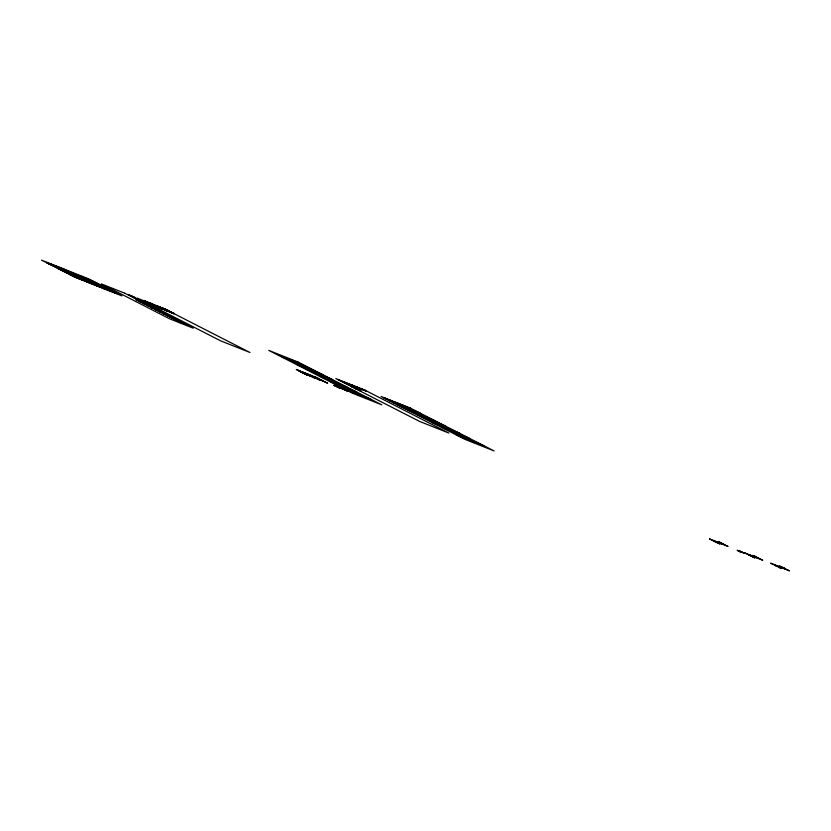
<?xml version="1.0" encoding="UTF-8"?>
<svg xmlns="http://www.w3.org/2000/svg" width="831" height="831" viewBox="0 0 831 831"><rect width="100%" height="100%" fill="white"/><g stroke="black" fill="none" stroke-linecap="round" stroke-linejoin="round"><path stroke-width="1.25" d="M333.927 385.293L341.042 388.503L334.02 385.335M342.31 388.815L340.43 387.88L348.199 391.339L345.197 390.092L346.579 390.643M352.032 385.47L352.843 385.792M388.399 399.825L388.835 400.002M356.343 387.194L357.444 387.63M365.682 390.902L366.44 391.204M343.847 382.218L339.993 380.515M347.285 383.465L348.386 384.026L344.533 382.322M52.696 265.39L66.511 270.875L61.349 268.133M71.102 272.921L57.308 267.437L64.008 271.02L61.214 269.971M71.227 273.628L87.38 280.151L82.498 277.637M80.399 277.055L64.288 270.542L72.141 274.5M91.971 282.197L78.197 276.733L89.686 282.654M85.136 279.818L98.951 285.303L93.415 282.374M101.226 285.957L100.374 285.469M84.991 279.102L79.506 276.183M154.711 305.07L150.214 303.055L157.215 306.359M166.927 309.921L162.44 307.969M133.583 296.812L128.358 294.735L133.386 296.999L131.547 296.054M166.667 309.932L169.119 310.96L162.876 308.145M47.855 262.928L48.53 263.25M48.697 263.323L51.667 264.59M52.623 264.819L53.277 265.131M53.444 265.203L55.199 265.993M54.472 265.619L56.425 266.387M57.36 266.699L58.035 267.021M58.201 267.094L60.434 267.987M61.629 268.351L63.582 269.13L62.855 268.756M64.61 269.535L63.291 268.901M65.42 269.919L64.776 269.608M134.456 297.321L135.048 297.55L133.5 296.833M155.272 305.642L160.456 307.823M159.386 307.273L168.464 311.054M167.488 310.503L174.126 313.516L171.674 312.498M50.462 264.102L52.706 265.027L49.808 263.552M54.763 265.847L56.695 266.616L54.555 265.432M70.251 271.997L68.609 271.373M149.985 303.71L143.95 300.926M159.77 307.647L152.364 304.707L153.382 305.237M160.175 307.75L162.211 308.561M168.984 311.261L164.59 309.568L165.608 310.088M171.986 312.508L165.577 309.516M48.884 263.759L49.673 264.092M49.839 264.165L52.644 265.224M68.589 271.446L70.542 272.225M71.518 272.61L69.814 271.851M72.38 273.015L71.736 272.703M82.799 277.118L79.901 275.965L80.815 276.484M84.336 277.731L87.234 278.884M91.992 280.764L89.094 279.621L90.008 280.13M138.403 299.274L137.821 299.035L139.857 300.012L136.076 298.609M152.302 304.821L148.967 303.544L154.587 306.068M153.101 305.174L161.775 308.966L159.739 308.156M159.448 307.647L164.517 309.672M165.327 310.025L174.001 313.817L171.955 313.007M77.501 275.321L75.268 274.313L80.451 277.055M78.519 275.726L76.764 274.947M80.981 276.557L81.656 276.879M81.822 276.952L85.822 278.655M86.258 278.707L88.013 279.496M87.286 279.123L89.519 280.12L87.369 278.936M90.174 280.203L90.849 280.525M91.015 280.598L95.014 282.311L92.127 280.826M164.455 309.87L166.449 310.659L156.311 305.476L161.505 307.761L159.51 306.971L160.58 307.522M79.34 276.11L78.685 275.799M88.252 279.725L91.15 280.878M95.908 282.769L92.999 281.616L93.924 282.135M165.192 310.327L166.813 310.919M85.437 278.8L82.227 277.409L84.45 278.416L83.723 278.042M86.289 279.206L85.645 278.894M89.343 280.327L90.008 280.639M90.174 280.712L91.929 281.491M91.202 281.117L93.155 281.896M94.09 282.208L94.755 282.53M94.931 282.602L97.165 283.485M142.433 301.331L137.208 299.253L142.236 301.518L140.397 300.583M143.306 301.85L143.898 302.079L142.35 301.362M91.119 281.273L89.177 280.504L94.36 283.246L80.545 277.772L86.05 280.691M91.483 281.356L93.425 282.125L91.285 280.94M99.813 284.773L96.988 283.537M58.399 268.392L59.053 268.704M59.219 268.777L61.452 269.67M89.457 280.733L91.41 281.512M92.386 281.896L90.683 281.138M93.249 282.301L92.605 281.989M97.996 284.202L98.671 284.524M147.253 303.793L146.672 303.564L148.707 304.541L141.55 301.487L144.823 303.076M384.005 397.779L390.113 400.563L388.461 399.908M388.544 399.576L394.652 402.37L393.364 401.809M406.671 406.785L411.241 408.79L409.517 408.104M60.985 269.556L63.218 270.48M98.079 284.368L96.136 283.6L101.32 286.331L87.504 280.868L93.01 283.786M98.837 284.597L102.836 286.311L99.949 284.825M352.354 385.293L358.462 388.077L356.811 387.423M356.883 387.09L365.36 390.767M361.423 388.898L365.993 390.902L364.258 390.206M384.826 398.236L388.004 399.545M389.355 400.043L393.634 401.913M393.894 401.84L397.021 403.253M395.92 402.692L397.82 403.575M398.413 403.648L401.591 404.957M402.952 405.445L407.232 407.315M60.258 269.566L61.047 269.898M65.348 271.488L66.002 271.799M66.168 271.872L69.139 273.129L68.412 272.755M96.417 283.828L98.37 284.597M100.208 285.397L99.554 285.085M141.208 301.757L135.993 299.69L138.912 301.113M350.661 384.805L352.396 385.491L348.241 383.693M356.696 387.329L353.591 385.927M396.875 403.253L398.226 403.741M406.151 406.889L408.25 407.772M410.472 408.655L411.823 409.153M70.178 273.576L67.934 272.651M72.307 274.573L72.962 274.884M142.101 302.276L142.662 302.505L139.192 301.009L141.031 301.954L139.691 301.476M146.214 303.647L144.885 303.107M343.213 382.021L350.09 385.22L347.992 384.338M347.753 383.818L349.404 384.473L343.296 381.689L343.972 382.094M351.627 385.366L352.978 385.854M361.34 389.23L362.991 389.884M365.225 390.767L366.564 391.256M389.23 400.324L395.338 403.108L393.686 402.453M63.063 270.916L84.149 279.87L80.088 278.063M68.89 273.337L71.788 274.479M73.128 274.968L77.127 276.671L71.196 273.638M107.157 288.482L106.513 288.18M344.792 382.894L349.072 384.763M69.97 273.918L70.645 274.24M70.812 274.313L73.045 275.206M79.267 277.668L79.921 277.98M145.477 303.938L144.916 303.72L146.931 304.686L142.88 303.138M142.714 303.055L139.805 301.632L143.919 303.429M86.216 280.764L86.871 281.075M87.037 281.148L89.281 282.041M149.715 306.172L150.276 306.4L143.607 303.585L146.526 305.008M351.825 386.664L351.108 386.301L355.71 388.254L353.975 387.568L355.076 388.129M74.343 276.349L73.315 275.944L75.621 276.952L74.229 276.245M79.537 278.468L76.639 277.315L77.553 277.824M84.284 280.348L81.386 279.195L82.3 279.715M93.176 283.859L93.83 284.171M93.996 284.244L96.24 285.137M104.789 288.43L102.327 287.505M106.669 289.178L109.567 290.331M114.346 292.232L111.447 291.079L112.362 291.598M147.305 305.372L153.486 308.104M351.949 386.716L356.281 388.617M397.197 404.614L406.515 409.008L404.417 408.125M72.401 275.767L73.19 276.1M73.357 276.172L78.613 278.53L77.584 278.125M77.73 277.907L79.547 278.956M78.561 278.292L80.316 279.071M79.579 278.697L81.531 279.476M82.466 279.787L83.142 280.109M83.308 280.182L85.551 281.075M90.506 283.039L89.852 282.727M102.992 287.869L103.646 288.191M103.813 288.264L105.568 289.043M104.841 288.669L107.074 289.676L104.924 288.492M107.76 289.77L108.425 290.092M108.591 290.164L110.346 290.943M109.619 290.57L111.842 291.567L109.702 290.393M112.538 291.671L113.203 291.982M113.369 292.065L114.678 292.699M79.869 278.936L81.812 279.704L79.662 278.52M87.317 281.886L85.375 281.117M91.607 283.641L89.364 282.748L90.101 283.122M94.1 284.607L94.776 284.929M94.942 285.002L97.175 285.895M100.136 286.955L100.79 287.266M100.956 287.339L104.955 289.043L99.024 286.009L112.86 291.494L107.334 288.565M150.328 306.951L147.409 305.528M401.217 406.681L405.497 408.551M156.436 309.548L151.221 307.47L154.14 308.893M355.969 388.794L360.249 390.663M154.919 309.267L156.249 309.734L154.41 308.8M157.329 310.067L157.89 310.285L156.363 309.579M359.169 390.238L361.256 391.11L355.149 388.326L355.834 388.731M160.705 311.729L160.144 311.5L162.159 312.477L155.023 309.423L157.942 310.846M164.933 313.952L165.504 314.18L158.108 310.919M163.977 313.464L162.024 312.685L163.863 313.63L162.533 313.152M161.744 312.788L158.835 311.365M168.319 315.624L167.748 315.396L169.773 316.362L166.086 314.991M165.556 314.731L162.637 313.308L166.751 315.105M172.547 317.847L173.108 318.076L166.449 315.261L169.358 316.684M170.137 317.047L176.317 319.779M173.16 318.626L170.251 317.203M179.267 321.223L174.053 319.146L176.972 320.579M177.751 320.943L179.091 321.42L177.252 320.475M180.161 321.742L180.722 321.961L179.205 321.254M183.537 323.404L182.976 323.176L184.991 324.152L177.865 321.098L180.774 322.521M299.274 370.657L296.272 369.463L301.269 371.665L299.409 370.719M304.987 372.922L301.996 371.737L306.172 373.618M310.887 375.269L307.896 374.085L315.344 377.949M316.611 377.544L313.609 376.35L317.795 378.23M301.227 372.059L298.724 370.844L301.996 372.143M310.399 375.82L304.852 373.285L311.521 376.318M310.981 375.612L316.144 377.98M301.933 372.34L304.323 373.41M312.872 376.682L313.453 376.91M314.149 377.191L316.954 378.479M322.625 380.681L317.078 378.136L323.737 381.169M305.185 374.085L302.619 372.89L307.875 375.155L305.891 374.365M313.287 377.305L308.727 375.321L315.427 378.313L313.391 377.503M318.107 379.216L320.101 380.006L314.845 377.752L319.135 379.736M325.513 382.156L320.953 380.172L327.653 383.174L325.617 382.364M337.012 386.727L334.997 385.875M343.286 389.251L340.97 388.129M306.629 374.823L308.249 375.415M318.855 379.674L320.465 380.266M720.519 542.674L718.296 541.677L723.469 544.409M781.742 566.991L779.353 565.921M722.357 543.464L721.703 543.152M784.506 568.259L780.693 566.462M757.675 557.653L758.256 557.881M784.952 568.487L784.371 568.259L789.45 570.855L775.23 565.205L781.784 568.56L779.333 567.531M709.674 538.945L723.396 544.398M740.764 551.452L740.068 551.182L741.169 551.691M714.286 541.002L728.018 546.455L722.523 543.536M741.792 551.95L742.363 552.22M738.686 551.14L740.338 551.857M775.115 565.527L775.697 565.755M715.325 541.937L715.979 542.248M716.145 542.321L720.134 544.014L714.213 540.991M740.338 551.909L741.21 552.272L738.697 550.995M753.946 557.445L743.922 552.553L758.142 558.203L753.063 555.596M780.662 568.061L770.617 563.158L784.838 568.799L779.758 566.202M337.438 386.633L338.269 387.007M343.941 389.22L344.772 389.583M338.768 387.63L338.03 387.298M339.723 387.88L337.666 386.986L338.83 387.526M345.925 390.466L344.657 389.874M397.54 403.461L393.489 401.591M345.665 390.196L342.33 388.825M398.371 404.604L395.494 403.326L409.205 409.299L410.607 411.075L427.996 418.419L414.378 412.415L412.976 410.639L396.803 403.752M395.587 403.44L393.032 402.412M296.47 362.077L292.013 360.332M296.605 362.171L323.207 374.999L322.553 374.719M292.117 360.384L292.751 360.602M421.784 416.57L417.255 414.804M291.525 360.332L287.079 358.597M291.66 360.425L318.273 373.254M287.183 358.649L287.806 358.867M286.591 358.597L282.145 356.863M286.726 358.691L298.329 363.739L299.721 365.526M282.249 356.904L284.701 357.891M322.428 374.646L306.951 368.008L305.548 366.232L294.475 361.246M455.315 432.224L452.625 431.029L468.933 438.072L470.336 439.859M317.619 372.984L318.19 373.223M313.744 371.415L317.494 372.911M320.683 374.459L316.102 372.558L316.943 372.974M447.774 429.544L445.094 428.349L461.402 435.392L462.805 437.179M315.749 372.714L311.303 370.979M315.884 372.807L327.476 377.866L328.879 379.642M311.396 371.031L313.858 372.018M306.462 369.286L308.914 370.273M347.337 387.35L331.164 380.39L329.772 378.614L318.699 373.628M342.06 385.148L342.798 385.491M342.902 385.542L344.699 386.135M342.403 385.605L326.23 378.656L324.828 376.879L313.754 371.893M337.968 383.797L339.765 384.389M344.896 386.841L340.45 385.096M345.031 386.934L356.624 391.983L358.026 393.769M337.469 383.87L323.945 377.908L322.542 376.121L306.359 369.244M340.544 385.148L342.995 386.135M332.93 382.011L321.296 376.921L319.893 375.134L308.82 370.159M333.023 382.063L334.831 382.655M339.952 385.096L337.968 384.275L351.69 390.248L353.092 392.024L366.616 397.987M340.845 385.553L340.056 385.148M338.061 384.389L335.506 383.361M335.018 383.361L333.034 382.53L346.756 388.503L348.147 390.29L361.672 396.252M335.153 383.455L335.911 383.818M333.127 382.655L330.572 381.616M367.115 397.924L368.912 398.506M357.237 394.445L359.044 395.037M150.878 307.221L154.545 308.581L152.53 307.615M780.257 567.033L781.68 567.708M754.309 555.929L762.754 560.25L748.544 554.609L755.067 557.944L752.606 556.915M754.029 555.866L755.057 556.396L752.689 555.337M753.561 556.438L754.475 556.895M740.473 551.41L743.922 553.072L737.118 550.288L739.029 551.317M719.802 542.311L721.079 542.872M709.601 538.935L715.159 541.854M410.607 408.665L402.142 404.988L402.817 405.393M401.924 405.258L403.71 405.975L397.602 403.18L398.288 403.586M388.513 399.618L389.23 399.981M393.219 402.09L394.32 402.661L390.466 400.947M389.199 400.365L389.916 400.729M400.324 406.027L399.233 405.466L400.958 406.151L396.387 404.146L397.073 404.552M383.974 397.82L384.691 398.184M400.365 406.255L401.082 406.619M360.883 388.866L361.984 389.427L358.119 387.724M356.852 387.132L357.569 387.495M352.323 385.335L353.04 385.698M349.062 384.119L351.762 385.366M344.865 382.675L338.757 379.881L339.443 380.286M343.951 382.468L344.657 382.831M316.736 377.596L319.384 378.946M318.907 378.915L320.267 379.549M311.023 375.332L312.892 376.287L311.012 375.539L311.521 375.799M313.318 376.692L314.139 377.118M316.538 378.261L317.66 378.957M305.122 372.984L307.761 374.334M306.681 374.064L308.041 374.698M301.009 371.623L303.917 373.129M300.552 371.623L302.983 372.87M304.728 373.732L306.909 374.885M172.879 313.329L167.301 310.825M161.92 308.052L163.343 308.8M164.652 309.371L167.8 311.023M165.473 310.389L158.544 306.951M153.351 304.655L156.768 306.4M156.238 306.203L147.16 302.422L148.23 302.962M160.653 308.478L154.722 305.766M152.426 304.52L154.732 305.6M148.365 302.661L147.295 302.12L149.279 302.91L144.085 300.625L154.223 305.798L152.229 305.008L153.257 305.538M149.694 303.201L151.117 303.938M136.814 298.755L132.7 296.958L135.972 298.558M137.115 298.973L137.738 299.222M175.362 319.291L177.387 320.257L173.336 318.699M144.23 303.668L144.833 303.897M146.796 304.904L148.645 305.85M151.844 307.563L152.447 307.792M159.459 311.448L160.061 311.687M167.062 315.344L167.665 315.572M169.638 316.58L171.477 317.525M174.676 319.239L175.279 319.468M182.29 323.134L182.893 323.363L180.94 322.594M96.032 282.831L98.931 284.306M105.038 287.464L105.89 287.9M114.47 292.294L116.34 293.239M103.387 286.84L105.319 287.692L104.592 287.318M115.125 292.844L114.387 292.47L116.33 293.322M96.884 283.61L97.829 284.129M103.366 286.924L108.279 289.427L94.454 283.963L99.969 286.882M97.632 284.233L98.931 284.804M101.205 285.968L105.932 288.388L92.116 282.914L97.996 285.957L93.02 284.015L93.934 284.534M82.934 277.18L86.092 278.634M88.221 279.725L89.177 280.244M106.638 289.178L107.594 289.697M83.588 277.731L84.793 278.208M86.455 279.278L92.023 282.197M103.189 288.232L103.927 288.606M72.546 273.087L78.104 276.006M95.762 285.033L98.941 286.705M85.105 279.829L91.046 282.862L88.803 281.938L90.008 282.415M96.708 285.791L97.913 286.269M65.587 269.992L73.492 273.96L59.655 268.486L65.182 271.405M90.672 283.111L91.597 283.755M59.302 267.322L62.2 268.808L60.258 268.029M73.543 274.677L79.101 277.596M89.655 282.976L64.423 271.695M56.248 266.107L57.194 266.626M71.923 274.542L74.811 276.027L72.868 275.248M68.859 273.326L69.804 273.846M46.744 262.336L47.689 262.856M63.073 270.594L58.045 268.434L60.092 269.493M58.232 268.32L46.671 262.627L48.717 263.687M62.117 270.304L63.53 271.02L61.297 270.106L62.979 271.041M70.157 274.635L72.235 275.695M73.554 276.37L75.631 277.429M483.819 445.686L467.687 438.872L466.295 437.085L455.222 432.099M481.222 444.606L478.531 443.557M476.288 443.006L460.156 436.192L458.754 434.405L447.68 429.43M473.691 441.926L459.034 435.839L457.642 434.052L441.323 427.009L442.123 427.394M472.517 441.666L471.759 441.24M469.92 440.586L456.396 434.852L454.993 433.065L443.92 428.09M452.074 430.624L435.943 423.81L434.551 422.023L423.478 417.048M449.478 429.544L434.831 423.457L433.429 421.681L421.681 416.352M448.314 429.284L447.597 429.014M445.717 428.204L432.182 422.47L430.78 420.683L419.707 415.708M438.591 424.797L437.189 423.021L421.016 416.144M431.009 419.728L442.082 424.703L443.484 426.49L459.74 433.481L446.122 427.477L444.73 425.701L428.412 418.647L429.212 419.032M423.478 416.757L399.254 404.666M421.494 415.822L407.969 410.088L406.567 408.301M406.785 407.346L417.858 412.321L419.26 414.108L435.527 421.099L421.909 415.095L420.507 413.319L404.198 406.266L404.998 406.65M371.509 399.597L355.377 392.772L353.975 390.996L342.902 386.01M367.011 397.872L366.222 397.467M363.978 396.771L350.443 391.037L349.041 389.251M357.133 394.393L345.509 389.292L344.107 387.516M337.864 383.756L337.074 383.34M333.813 381.387L332.41 379.601L320.787 374.511M313.651 371.374L302.017 366.274L300.614 364.487L289.541 359.511M313.204 371.353L297.083 364.529L295.68 362.752L284.607 357.766M310.617 370.273L307.917 369.224M88.398 278.759L41.55 260.145L75.05 277.274L121.897 295.888L88.398 278.759M124.785 293.208L101.361 283.901L169.753 318.875L193.176 328.172L124.785 293.208M166.262 309.683L136.98 298.049L220.724 340.876L249.996 352.5L166.262 309.683M298.028 362.025L268.745 350.391L352.489 393.208L381.772 404.842L298.028 362.025M410.337 408.114L381.055 396.48L464.799 439.298L494.081 450.932L410.337 408.114M365.089 390.227L335.807 378.593L419.551 421.41L448.833 433.044L365.089 390.227M146.588 303.751L145.965 303.502L146.588 303.751"/></g></svg>
